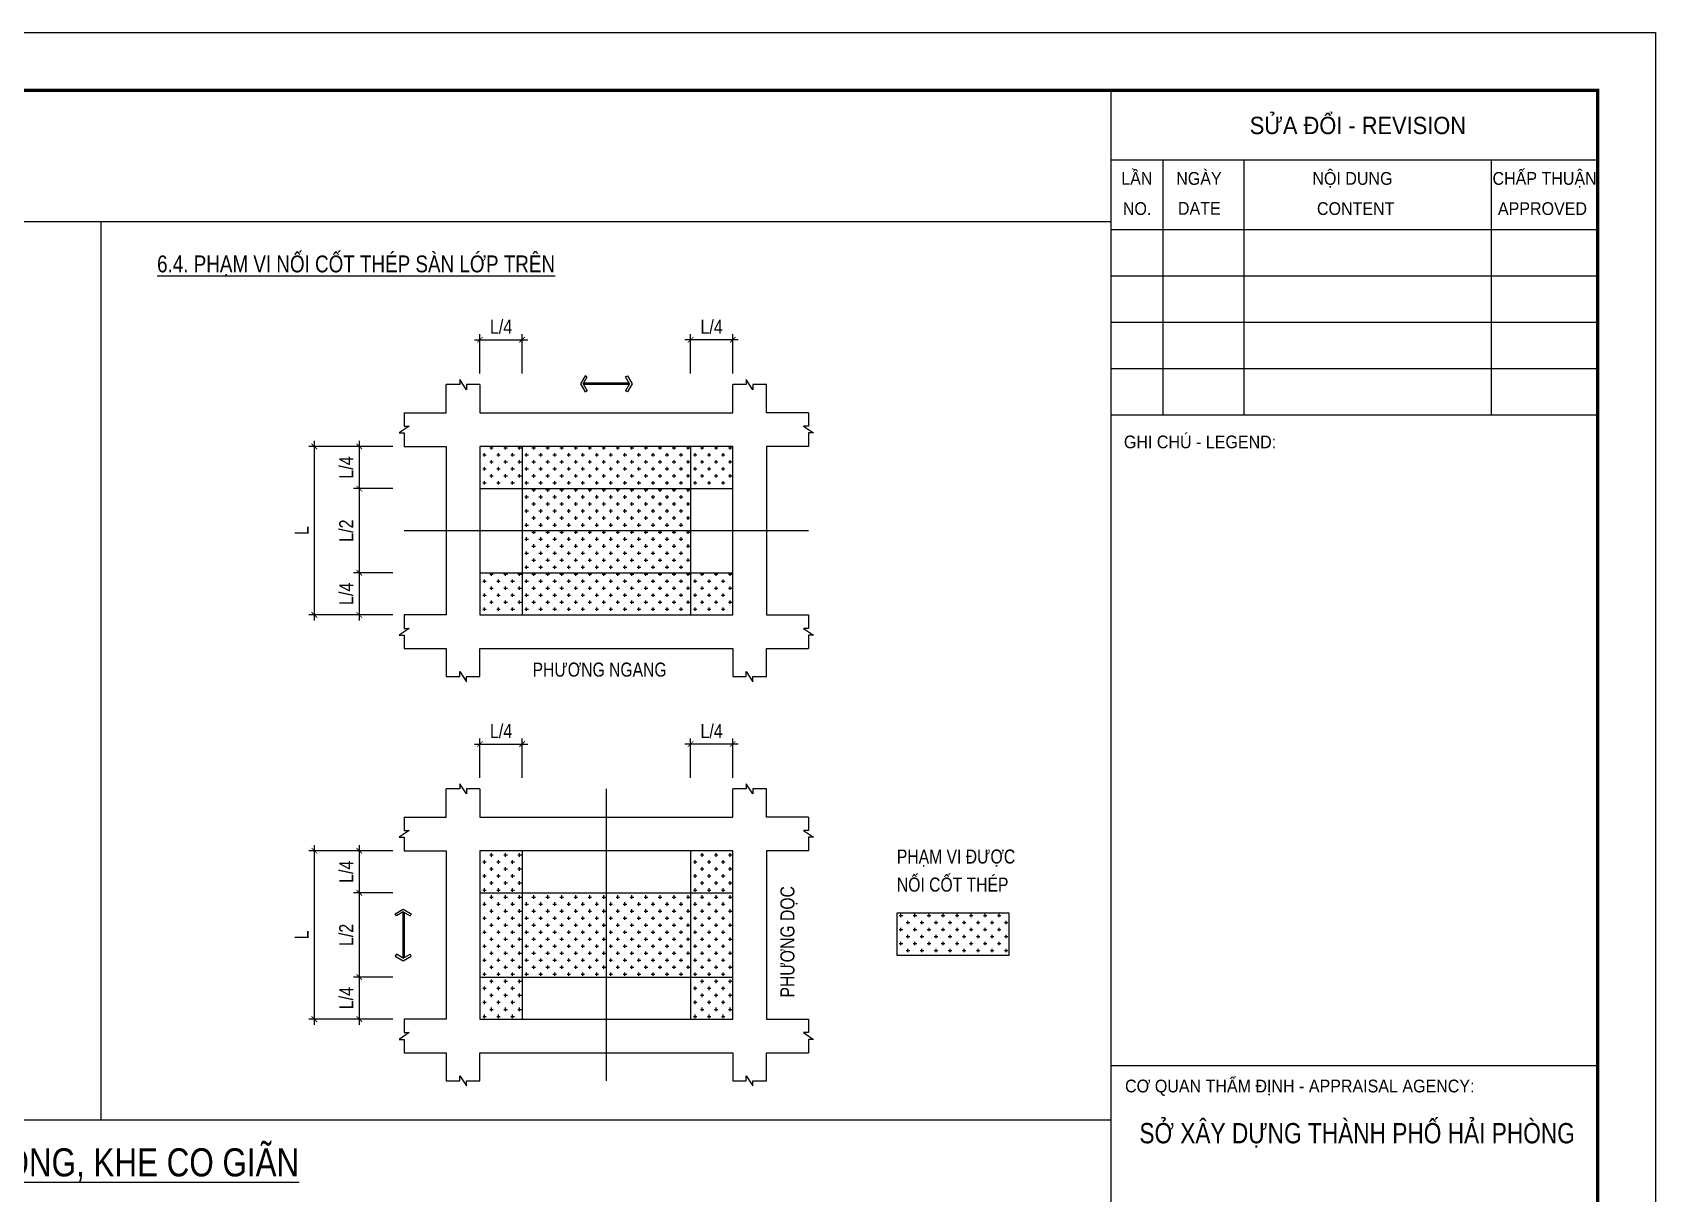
# Model space of a CAD drawing. Header units: millimetres. Extents: x -2327 to 84344, y -1171 to 60045.
# Drawn here: x 55440 to 84344, y 39368 to 60045 of the extents above; entities that cross this region are included whole.
import ezdxf
from ezdxf.enums import TextEntityAlignment as Align

# ---------------------------------------------------------------- set-up
doc = ezdxf.new("R2010")
doc.units = ezdxf.units.MM
doc.header["$LTSCALE"] = 100
doc.header["$MEASUREMENT"] = 0
doc.header["$PDMODE"] = 98
doc.layers.get('DEFPOINTS').update_dxf_attribs({"color": 1})
for name, color, linetype in [('ccu12-Dai', 6, 'Continuous'), ('ccu12-Hatch', 8, 'Continuous'), ('ccu12-Manh', 8, 'Continuous'), ('ccu12-Text', 31, 'Continuous'), ('ccu12-Thay', 7, 'Continuous'), ('ccu12-Thep', 4, 'Continuous')]:
    doc.layers.add(name, color=color, linetype=linetype)
doc.layers.add('Khung ten_A1$0$KT-Chu viet', color=255, linetype='Continuous', lineweight=20)
doc.layers.add('Khung ten_A1$0$KT-Net thay', color=7, linetype='Continuous', lineweight=15)
doc.styles.add('ccu12-Arial', font='arial.ttf', dxfattribs={"width": 0.8})
doc.styles.add('ccu12-Arial Narow', font='ARIALN.TTF')
doc.styles.add('Khung ten_A1$0$51KHUNG TEN$0$khung ten A1$1$Standard', font='', dxfattribs={"width": 0.9})
doc.styles.get('Khung ten_A1$0$51KHUNG TEN$0$khung ten A1$1$Standard').set_extended_font_data('.VnArialH')
doc.dimstyles.new('1-100', dxfattribs={"dimscale": 100, "dimtxt": 2.5, "dimasz": 1, "dimexe": 1, "dimexo": 2, "dimgap": 1, "dimtad": 1, "dimdec": 0, "dimdsep": 46, "dimtxsty": 'ccu12-Arial Narow', "dimblk": 'ARCHTICK', "dimcen": -1, "dimdle": 1, "dimclrd": 256, "dimclre": 256, "dimclrt": 3, "dimadec": 0, "dimazin": 2, "dimtfac": 0.1, "dimtdec": 0, "dimtmove": 0, "dimatfit": 1, "dimldrblk": 'ARCHTICK', "dimfxl": 1, "dimtvp": 0.833333, "dimtolj": 1, "dimtzin": 12, "dimarcsym": 0})
pattern_1 = [(0, (35959.66, 39273.16), (125, 125), [62.5, -187.5]), (90, (35990.91, 39241.91), (-125, 125), [62.5, -187.5])]

# ---------------------------------------------------------------- blocks, each defined once
blk = doc.blocks.new('Khung ten_A1', base_point=(-3406704, 253379))
for p, q in [((74690, 58400), (74690, 1001)), ((74690, 58400), (74690, 1001)), ((74690, 57199), (83100, 57199)), ((74690, 57199), (83100, 57199)), ((75591, 52793), (75591, 57199)), ((75591, 52793), (75591, 57199)), ((76993, 52793), (76993, 57199)), ((76993, 52793), (76993, 57199)), ((81264, 52793), (81264, 57199)), ((74690, 55997), (83100, 55997)), ((74690, 55997), (83100, 55997)), ((74690, 55196), (83100, 55196)), ((74690, 55196), (83100, 55196)), ((74690, 54395), (83100, 54395)), ((74690, 54395), (83100, 54395)), ((74690, 53594), (83100, 53594)), ((74690, 53594), (83100, 53594)), ((74690, 52793), (83100, 52793)), ((74690, 52793), (83100, 52793)), ((74690, 41546), (83100, 41546))]:
    blk.add_line(p, q)
at = {"layer": 'DEFPOINTS'}
blk.add_lwpolyline([(0, 59400), (84100, 59400), (84100, 0), (0, 0)], close=True, dxfattribs=at)
at = {"layer": 'Khung ten_A1$0$KT-Net thay', "const_width": 60}
blk.add_lwpolyline([(2700, 1000), (83100, 1000), (83100, 58400), (2700, 58400)], close=True, dxfattribs=at)
at = {"color": 2, "style": 'Khung ten_A1$0$51KHUNG TEN$0$khung ten A1$1$Standard', "width": 0.9}
blk.add_text('c¬ quan thÈm ®Þnh - appraisal agency:', height=220.26, dxfattribs=at).set_placement((74934, 41084))
at = {"layer": 'Khung ten_A1$0$KT-Chu viet', "color": 2, "style": 'Khung ten_A1$0$51KHUNG TEN$0$khung ten A1$1$Standard', "width": 0.9}
for s, height, p in [('söa ®æi - revision', 300, (77088, 57643)), ('LÇn', 220.3, (74868, 56767)), ('ngµy', 220.3, (75818, 56767)), ('Néi dung', 220.3, (78171, 56767)), ('chÊp thuËn', 220.3, (81283, 56767)), ('Ghi chó - legend:', 220.26, (74914, 52214))]:
    blk.add_text(s, height=height, dxfattribs=at).set_placement(p)
at = {"layer": 'Khung ten_A1$0$KT-Chu viet', "color": 4, "style": 'Khung ten_A1$0$51KHUNG TEN$0$khung ten A1$1$Standard', "width": 0.9}
for s, p in [('no.', (74896, 56246)), ('date', (75847, 56250)), (' content', (78173, 56246)), ('approved', (81377, 56246))]:
    blk.add_text(s, height=220.3, dxfattribs=at).set_placement(p)
at = {"layer": 'Khung ten_A1$0$KT-Chu viet', "style": 'Khung ten_A1$0$51KHUNG TEN$0$khung ten A1$1$Standard', "width": 0.8}
blk.add_text('së x©y dùng thµnh phè h¶i phßng', height=350.42, dxfattribs=at).set_placement((78944, 40204), align=Align.CENTER)
blk = doc.blocks.new('_ARCHTICK')
at = {"color": 0, "linetype": 'ByBlock', "const_width": 0.15}
blk.add_lwpolyline([(-0.5, -0.5), (0.5, 0.5)], dxfattribs=at)
blk = doc.blocks.new('*D89')
at = {"layer": 'ccu12-Manh', "lineweight": -2, "transparency": 16777216}
for p, q in [((61860, 52673), (61160, 52673)), ((61260, 52773), (61260, 51823)), ((61860, 51923), (61160, 51923))]:
    blk.add_line(p, q, dxfattribs=at)
at = {"layer": 'DEFPOINTS', "color": 0, "transparency": 16777216}
for p in [(62060, 52673), (61260, 51923), (62060, 51923)]:
    blk.add_point(p, dxfattribs=at)
at = {"layer": 'ccu12-Manh', "lineweight": -2, "transparency": 16777216, "xscale": 100, "yscale": 100, "zscale": 100}
for p, rotation in [((61260, 52673), 90), ((61260, 51923), 270)]:
    blk.add_blockref('_ARCHTICK', p, dxfattribs=dict(at, rotation=rotation))
at = {"layer": 'ccu12-Manh', "color": 3, "transparency": 16777216, "insert": (61030, 52298), "char_height": 250, "attachment_point": 5, "rotation": 90, "style": 'ccu12-Arial Narow'}
blk.add_mtext('\\A1;L/4', dxfattribs=at)
blk = doc.blocks.new('*D90')
at = {"layer": 'ccu12-Manh', "lineweight": -2, "transparency": 16777216}
for p, q in [((61860, 51923), (61160, 51923)), ((61260, 52023), (61260, 50323)), ((61860, 50423), (61160, 50423))]:
    blk.add_line(p, q, dxfattribs=at)
at = {"layer": 'DEFPOINTS', "color": 0, "transparency": 16777216}
for p in [(62060, 51923), (61260, 50423), (62060, 50423)]:
    blk.add_point(p, dxfattribs=at)
at = {"layer": 'ccu12-Manh', "lineweight": -2, "transparency": 16777216, "xscale": 100, "yscale": 100, "zscale": 100}
for p, rotation in [((61260, 51923), 90), ((61260, 50423), 270)]:
    blk.add_blockref('_ARCHTICK', p, dxfattribs=dict(at, rotation=rotation))
at = {"layer": 'ccu12-Manh', "color": 3, "transparency": 16777216, "insert": (61030, 51173), "char_height": 250, "attachment_point": 5, "rotation": 90, "style": 'ccu12-Arial Narow'}
blk.add_mtext('\\A1;L/2', dxfattribs=at)
blk = doc.blocks.new('*D91')
at = {"layer": 'ccu12-Manh', "lineweight": -2, "transparency": 16777216}
for p, q in [((61860, 50423), (61160, 50423)), ((61260, 50523), (61260, 49573)), ((61860, 49673), (61160, 49673))]:
    blk.add_line(p, q, dxfattribs=at)
at = {"layer": 'DEFPOINTS', "color": 0, "transparency": 16777216}
for p in [(62060, 50423), (61260, 49673), (62060, 49673)]:
    blk.add_point(p, dxfattribs=at)
at = {"layer": 'ccu12-Manh', "lineweight": -2, "transparency": 16777216, "xscale": 100, "yscale": 100, "zscale": 100}
for p, rotation in [((61260, 50423), 90), ((61260, 49673), 270)]:
    blk.add_blockref('_ARCHTICK', p, dxfattribs=dict(at, rotation=rotation))
at = {"layer": 'ccu12-Manh', "color": 3, "transparency": 16777216, "insert": (61030, 50048), "char_height": 250, "attachment_point": 5, "rotation": 90, "style": 'ccu12-Arial Narow'}
blk.add_mtext('\\A1;L/4', dxfattribs=at)
blk = doc.blocks.new('*D92')
at = {"layer": 'ccu12-Manh', "lineweight": -2, "transparency": 16777216}
for p, q in [((61860, 52673), (60360, 52673)), ((60460, 52773), (60460, 49573)), ((61860, 49673), (60360, 49673))]:
    blk.add_line(p, q, dxfattribs=at)
at = {"layer": 'DEFPOINTS', "color": 0, "transparency": 16777216}
for p in [(62060, 52673), (60460, 49673), (62060, 49673)]:
    blk.add_point(p, dxfattribs=at)
at = {"layer": 'ccu12-Manh', "lineweight": -2, "transparency": 16777216, "xscale": 100, "yscale": 100, "zscale": 100}
for p, rotation in [((60460, 52673), 90), ((60460, 49673), 270)]:
    blk.add_blockref('_ARCHTICK', p, dxfattribs=dict(at, rotation=rotation))
at = {"layer": 'ccu12-Manh', "color": 3, "transparency": 16777216, "insert": (60235, 51173), "char_height": 250, "attachment_point": 5, "rotation": 90, "style": 'ccu12-Arial Narow'}
blk.add_mtext('\\A1;L', dxfattribs=at)
blk = doc.blocks.new('*D93')
at = {"layer": 'ccu12-Manh', "lineweight": -2, "transparency": 16777216}
for p, q in [((63410, 53973), (63410, 54673)), ((64160, 53973), (64160, 54673)), ((63310, 54573), (64260, 54573))]:
    blk.add_line(p, q, dxfattribs=at)
at = {"layer": 'DEFPOINTS', "color": 0, "transparency": 16777216}
for p in [(64160, 54573), (63410, 53773), (64160, 53773)]:
    blk.add_point(p, dxfattribs=at)
at = {"layer": 'ccu12-Manh', "lineweight": -2, "transparency": 16777216, "xscale": 100, "yscale": 100, "zscale": 100, "rotation": 180}
blk.add_blockref('_ARCHTICK', (63410, 54573), dxfattribs=at)
at = {"layer": 'ccu12-Manh', "lineweight": -2, "transparency": 16777216, "xscale": 100, "yscale": 100, "zscale": 100}
blk.add_blockref('_ARCHTICK', (64160, 54573), dxfattribs=at)
at = {"layer": 'ccu12-Manh', "color": 3, "transparency": 16777216, "insert": (63785, 54802), "char_height": 250, "attachment_point": 5, "style": 'ccu12-Arial Narow'}
blk.add_mtext('\\A1;L/4', dxfattribs=at)
blk = doc.blocks.new('*D94')
at = {"layer": 'ccu12-Manh', "lineweight": -2, "transparency": 16777216}
for p, q in [((67160, 53973), (67160, 54673)), ((67910, 53973), (67910, 54673)), ((68010, 54573), (67060, 54573))]:
    blk.add_line(p, q, dxfattribs=at)
at = {"layer": 'DEFPOINTS', "color": 0, "transparency": 16777216}
for p in [(67160, 54573), (67160, 53773), (67910, 53773)]:
    blk.add_point(p, dxfattribs=at)
at = {"layer": 'ccu12-Manh', "lineweight": -2, "transparency": 16777216, "xscale": 100, "yscale": 100, "zscale": 100, "rotation": 180}
blk.add_blockref('_ARCHTICK', (67160, 54573), dxfattribs=at)
at = {"layer": 'ccu12-Manh', "lineweight": -2, "transparency": 16777216, "xscale": 100, "yscale": 100, "zscale": 100}
blk.add_blockref('_ARCHTICK', (67910, 54573), dxfattribs=at)
at = {"layer": 'ccu12-Manh', "color": 3, "transparency": 16777216, "insert": (67535, 54802), "char_height": 250, "attachment_point": 5, "style": 'ccu12-Arial Narow'}
blk.add_mtext('\\A1;L/4', dxfattribs=at)
blk = doc.blocks.new('ARROW1')
for q in [(0.41, 0.43), (0.41, -0.43)]:
    blk.add_line((0.16, 0), q)
blk.add_lwpolyline([(0.41, -0.43), (0.29, -0.5), (0, 0), (0.29, 0.5), (0.41, 0.43)])
blk = doc.blocks.new('*D95')
at = {"layer": 'ccu12-Manh', "lineweight": -2, "transparency": 16777216}
for p, q in [((61860, 45473), (61160, 45473)), ((61260, 45573), (61260, 44623)), ((61860, 44723), (61160, 44723))]:
    blk.add_line(p, q, dxfattribs=at)
at = {"layer": 'DEFPOINTS', "color": 0, "transparency": 16777216}
for p in [(62060, 45473), (61260, 44723), (62060, 44723)]:
    blk.add_point(p, dxfattribs=at)
at = {"layer": 'ccu12-Manh', "lineweight": -2, "transparency": 16777216, "xscale": 100, "yscale": 100, "zscale": 100}
for p, rotation in [((61260, 45473), 90), ((61260, 44723), 270)]:
    blk.add_blockref('_ARCHTICK', p, dxfattribs=dict(at, rotation=rotation))
at = {"layer": 'ccu12-Manh', "color": 3, "transparency": 16777216, "insert": (61030, 45098), "char_height": 250, "attachment_point": 5, "rotation": 90, "style": 'ccu12-Arial Narow'}
blk.add_mtext('\\A1;L/4', dxfattribs=at)
blk = doc.blocks.new('*D96')
at = {"layer": 'ccu12-Manh', "lineweight": -2, "transparency": 16777216}
for p, q in [((61260, 44823), (61260, 43123)), ((61860, 44723), (61160, 44723)), ((61860, 43223), (61160, 43223))]:
    blk.add_line(p, q, dxfattribs=at)
at = {"layer": 'DEFPOINTS', "color": 0, "transparency": 16777216}
for p in [(62060, 44723), (61260, 43223), (62060, 43223)]:
    blk.add_point(p, dxfattribs=at)
at = {"layer": 'ccu12-Manh', "lineweight": -2, "transparency": 16777216, "xscale": 100, "yscale": 100, "zscale": 100}
for p, rotation in [((61260, 44723), 90), ((61260, 43223), 270)]:
    blk.add_blockref('_ARCHTICK', p, dxfattribs=dict(at, rotation=rotation))
at = {"layer": 'ccu12-Manh', "color": 3, "transparency": 16777216, "insert": (61030, 43973), "char_height": 250, "attachment_point": 5, "rotation": 90, "style": 'ccu12-Arial Narow'}
blk.add_mtext('\\A1;L/2', dxfattribs=at)
blk = doc.blocks.new('*D97')
at = {"layer": 'ccu12-Manh', "lineweight": -2, "transparency": 16777216}
for p, q in [((61860, 43223), (61160, 43223)), ((61260, 43323), (61260, 42373)), ((61860, 42473), (61160, 42473))]:
    blk.add_line(p, q, dxfattribs=at)
at = {"layer": 'DEFPOINTS', "color": 0, "transparency": 16777216}
for p in [(62060, 43223), (61260, 42473), (62060, 42473)]:
    blk.add_point(p, dxfattribs=at)
at = {"layer": 'ccu12-Manh', "lineweight": -2, "transparency": 16777216, "xscale": 100, "yscale": 100, "zscale": 100}
for p, rotation in [((61260, 43223), 90), ((61260, 42473), 270)]:
    blk.add_blockref('_ARCHTICK', p, dxfattribs=dict(at, rotation=rotation))
at = {"layer": 'ccu12-Manh', "color": 3, "transparency": 16777216, "insert": (61030, 42848), "char_height": 250, "attachment_point": 5, "rotation": 90, "style": 'ccu12-Arial Narow'}
blk.add_mtext('\\A1;L/4', dxfattribs=at)
blk = doc.blocks.new('*D98')
at = {"layer": 'ccu12-Manh', "lineweight": -2, "transparency": 16777216}
for p, q in [((61860, 45473), (60360, 45473)), ((60460, 45573), (60460, 42373)), ((61860, 42473), (60360, 42473))]:
    blk.add_line(p, q, dxfattribs=at)
at = {"layer": 'DEFPOINTS', "color": 0, "transparency": 16777216}
for p in [(62060, 45473), (60460, 42473), (62060, 42473)]:
    blk.add_point(p, dxfattribs=at)
at = {"layer": 'ccu12-Manh', "lineweight": -2, "transparency": 16777216, "xscale": 100, "yscale": 100, "zscale": 100}
for p, rotation in [((60460, 45473), 90), ((60460, 42473), 270)]:
    blk.add_blockref('_ARCHTICK', p, dxfattribs=dict(at, rotation=rotation))
at = {"layer": 'ccu12-Manh', "color": 3, "transparency": 16777216, "insert": (60235, 43973), "char_height": 250, "attachment_point": 5, "rotation": 90, "style": 'ccu12-Arial Narow'}
blk.add_mtext('\\A1;L', dxfattribs=at)
blk = doc.blocks.new('*D99')
at = {"layer": 'ccu12-Manh', "lineweight": -2, "transparency": 16777216}
for p, q in [((63410, 46773), (63410, 47473)), ((64160, 46773), (64160, 47473)), ((63310, 47373), (64260, 47373))]:
    blk.add_line(p, q, dxfattribs=at)
at = {"layer": 'DEFPOINTS', "color": 0, "transparency": 16777216}
for p in [(64160, 47373), (63410, 46573), (64160, 46573)]:
    blk.add_point(p, dxfattribs=at)
at = {"layer": 'ccu12-Manh', "lineweight": -2, "transparency": 16777216, "xscale": 100, "yscale": 100, "zscale": 100, "rotation": 180}
blk.add_blockref('_ARCHTICK', (63410, 47373), dxfattribs=at)
at = {"layer": 'ccu12-Manh', "lineweight": -2, "transparency": 16777216, "xscale": 100, "yscale": 100, "zscale": 100}
blk.add_blockref('_ARCHTICK', (64160, 47373), dxfattribs=at)
at = {"layer": 'ccu12-Manh', "color": 3, "transparency": 16777216, "insert": (63785, 47602), "char_height": 250, "attachment_point": 5, "style": 'ccu12-Arial Narow'}
blk.add_mtext('\\A1;L/4', dxfattribs=at)
blk = doc.blocks.new('*D100')
at = {"layer": 'ccu12-Manh', "lineweight": -2, "transparency": 16777216}
for p, q in [((67160, 46773), (67160, 47473)), ((67910, 46773), (67910, 47473)), ((68010, 47373), (67060, 47373))]:
    blk.add_line(p, q, dxfattribs=at)
at = {"layer": 'DEFPOINTS', "color": 0, "transparency": 16777216}
for p in [(67160, 47373), (67160, 46573), (67910, 46573)]:
    blk.add_point(p, dxfattribs=at)
at = {"layer": 'ccu12-Manh', "lineweight": -2, "transparency": 16777216, "xscale": 100, "yscale": 100, "zscale": 100, "rotation": 180}
blk.add_blockref('_ARCHTICK', (67160, 47373), dxfattribs=at)
at = {"layer": 'ccu12-Manh', "lineweight": -2, "transparency": 16777216, "xscale": 100, "yscale": 100, "zscale": 100}
blk.add_blockref('_ARCHTICK', (67910, 47373), dxfattribs=at)
at = {"layer": 'ccu12-Manh', "color": 3, "transparency": 16777216, "insert": (67535, 47602), "char_height": 250, "attachment_point": 5, "style": 'ccu12-Arial Narow'}
blk.add_mtext('\\A1;L/4', dxfattribs=at)
blk = doc.blocks.new('Overlap_Slab_X')
at = {"layer": 'ccu12-Manh'}
for points in [[(27450, 21500), (27210, 21500), (27210, 21410), (27090, 21590), (27090, 21500), (26850, 21500)], [(32550, 21500), (32310, 21500), (32310, 21410), (32190, 21590), (32190, 21500), (31950, 21500)], [(26100, 21000), (26100, 20760), (26190, 20760), (26010, 20640), (26100, 20640), (26100, 20400)], [(33300, 21000), (33300, 20760), (33210, 20760), (33390, 20640), (33300, 20640), (33300, 20400)], [(26100, 17400), (26100, 17160), (26190, 17160), (26010, 17040), (26100, 17040), (26100, 16800)], [(33300, 17400), (33300, 17160), (33210, 17160), (33390, 17040), (33300, 17040), (33300, 16800)], [(26850, 16300), (27090, 16300), (27090, 16390), (27210, 16210), (27210, 16300), (27450, 16300)], [(31950, 16300), (32190, 16300), (32190, 16390), (32310, 16210), (32310, 16300), (32550, 16300)]]:
    blk.add_lwpolyline(points, dxfattribs=at)
at = {"layer": 'ccu12-Thay'}
for points in [[(26100, 21000), (26850, 21000), (26850, 21500)], [(27450, 21500), (27450, 21000), (31950, 21000), (31950, 21500)], [(33300, 21000), (32550, 21000), (32550, 21500)], [(26100, 20400), (26850, 20400), (26850, 17400), (26100, 17400)], [(33300, 20400), (32550, 20400), (32550, 17400), (33300, 17400)], [(26100, 16800), (26850, 16800), (26850, 16300)], [(27450, 16300), (27450, 16800), (31950, 16800), (31950, 16300)], [(32550, 16300), (32550, 16800), (33300, 16800)]]:
    blk.add_lwpolyline(points, dxfattribs=at)
blk.add_lwpolyline([(27450, 17400), (31950, 17400), (31950, 20400), (27450, 20400)], close=True, dxfattribs=at)

msp = doc.modelspace()

# ---------------------------------------------------------------- hatches: boundary and pattern name
at = {"layer": 'ccu12-Hatch'}
h = msp.add_hatch(dxfattribs=at)
h.set_pattern_fill('CROSS', color=256, scale=500)
h.set_pattern_definition(pattern_1)
h.paths.add_polyline_path([(67159.7, 52673.2), (64159.7, 52673.2), (64159.7, 51923.2), (67159.7, 51923.2)])
h.paths.add_polyline_path([(64159.7, 52673.2), (63409.7, 52673.2), (63409.7, 51923.2), (64159.7, 51923.2)])
h.paths.add_polyline_path([(67909.7, 52673.2), (67159.7, 52673.2), (67159.7, 51923.2), (67909.7, 51923.2)])
h.paths.add_polyline_path([(67909.7, 50423.2), (67159.7, 50423.2), (67159.7, 49673.2), (67909.7, 49673.2)])
h.paths.add_polyline_path([(67159.7, 50423.2), (64159.7, 50423.2), (64159.7, 49673.2), (67159.7, 49673.2)])
h.paths.add_polyline_path([(64159.7, 50423.2), (63409.7, 50423.2), (63409.7, 49673.2), (64159.7, 49673.2)])
h.paths.add_polyline_path([(67159.7, 51923.2), (64159.7, 51923.2), (64159.7, 50423.2), (67159.7, 50423.2)])
h = msp.add_hatch(dxfattribs=at)
h.set_pattern_fill('CROSS', color=256, scale=500)
h.set_pattern_definition(pattern_1)
h.paths.add_polyline_path([(67909.7, 45473.2), (67159.7, 45473.2), (67159.7, 44723.2), (67909.7, 44723.2)])
h.paths.add_polyline_path([(67909.7, 44723.2), (67159.7, 44723.2), (67159.7, 43223.2), (67909.7, 43223.2)])
h.paths.add_polyline_path([(67909.7, 43223.2), (67159.7, 43223.2), (67159.7, 42473.2), (67909.7, 42473.2)])
h.paths.add_polyline_path([(67159.7, 44723.2), (64159.7, 44723.2), (64159.7, 43223.2), (67159.7, 43223.2)])
h.paths.add_polyline_path([(64159.7, 45473.2), (63409.7, 45473.2), (63409.7, 44723.2), (64159.7, 44723.2)])
h.paths.add_polyline_path([(64159.7, 44723.2), (63409.7, 44723.2), (63409.7, 43223.2), (64159.7, 43223.2)])
h.paths.add_polyline_path([(64159.7, 43223.2), (63409.7, 43223.2), (63409.7, 42473.2), (64159.7, 42473.2)])
h = msp.add_hatch(dxfattribs=at)
h.set_pattern_fill('CROSS', color=256, scale=500)
h.set_pattern_definition([(0, (36249.89, 35944.66), (125, 125), [62.5, -187.5]), (90, (36281.14, 35913.41), (-125, 125), [62.5, -187.5])])
h.paths.add_polyline_path([(72833.9, 43613.2), (72833.9, 44363.2), (70833.9, 44363.2), (70833.9, 43613.2)])

# ---------------------------------------------------------------- linework, layer by layer
at = {"ltscale": 6}
for points in [[(66065.2, 53799.6), (65254.1, 53799.6)], [(66063.1, 53773.2), (65256.2, 53773.2)], [(62033.2, 44378.7), (62033.2, 43567.6)], [(62059.7, 44376.6), (62059.7, 43569.7)]]:
    msp.add_lwpolyline(points, dxfattribs=at)
at = {"layer": 'ccu12-Dai'}
msp.add_lwpolyline([(70833.9, 43613.2), (72833.9, 43613.2), (72833.9, 44363.2), (70833.9, 44363.2)], close=True, dxfattribs=at)
at = {"layer": 'ccu12-Manh'}
for p, q in [((64159.7, 52673.2), (64159.7, 49673.2)), ((67159.7, 52673.2), (67159.7, 49673.2)), ((63409.7, 51923.2), (67909.7, 51923.2)), ((63409.7, 50423.2), (67909.7, 50423.2)), ((64159.7, 45473.2), (64159.7, 42473.2)), ((67159.7, 45473.2), (67159.7, 42473.2)), ((63409.7, 44723.2), (67909.7, 44723.2)), ((63409.7, 43223.2), (67909.7, 43223.2))]:
    msp.add_line(p, q, dxfattribs=at)
at = {"layer": 'ccu12-Thay', "ltscale": 10}
for p, q in [((74646.5, 56673.2), (455.3, 56673.2)), ((56659.7, 56673.2), (56659.7, 40673.2)), ((74646.5, 40673.2), (38659.7, 40673.2))]:
    msp.add_line(p, q, dxfattribs=at)
at = {"layer": 'ccu12-Thep', "ltscale": 5}
for p, q in [((62059.7, 51173.2), (69259.7, 51173.2)), ((65659.7, 46573.2), (65659.7, 41373.2))]:
    msp.add_line(p, q, dxfattribs=at)

# ---------------------------------------------------------------- block references
at = {"yscale": 285.4993502187426}
for p, xscale, zscale, rotation in [((65200.6, 53788.2), -285.4993502187426, 285.499350218358, 180), ((66118.7, 53788.2), 285.4993502187426, 285.4993502187426, 180), ((62044.6, 44432.2), 285.4993502187426, 285.4993502187426, 270), ((62044.6, 43514.1), -285.4993502187426, 285.499350218358, 270)]:
    msp.add_blockref('ARROW1', p, dxfattribs=dict(at, xscale=xscale, zscale=zscale, rotation=rotation))
at = {"layer": 'ccu12-Manh'}
for p in [(35959.7, 32273.2), (35959.7, 25073.2)]:
    msp.add_blockref('Overlap_Slab_X', p, dxfattribs=at)
at = {"layer": 'ccu12-Thay', "ltscale": 5, "xscale": 1.030575244849941, "yscale": 1.030575244849941, "zscale": 1.030575244849941}
msp.add_blockref('Khung ten_A1', (-3513192.2, 259955.2), dxfattribs=at)

# ---------------------------------------------------------------- texts
at = {"layer": 'ccu12-Text', "style": 'ccu12-Arial', "width": 0.8}
for s, height, p in [('%%U6.4. PHẠM VI NỐI CỐT THÉP SÀN LỚP TRÊN', 300, (57659.7, 55773.2)), ('PHƯƠNG NGANG', 250, (64346.2, 48573.2)), ('PHẠM VI ĐƯỢC', 250, (70833.9, 45244.7)), ('NỐI CỐT THÉP', 250, (70833.9, 44744.7)), ('%%U7. CHI TIẾT CẤU TẠO CHỐNG THẤM MẠCH NGỪNG THI CÔNG, KHE CO GIÃN', 500, (39659.7, 39673.2))]:
    msp.add_text(s, height=height, dxfattribs=at).set_placement(p)
msp.add_text('PHƯƠNG DỌC', height=250, rotation=90, dxfattribs=at).set_placement((69009.7, 42858.7))

# ---------------------------------------------------------------- dimensions: what is measured, and where the dimension line sits
at = {"layer": 'ccu12-Manh'}
for base, p1, p2, picture, middle in [((64159.7, 54573.2), (63409.7, 53773.2), (64159.7, 53773.2), '*D93', (63784.7, 54802.3)), ((64159.7, 47373.2), (63409.7, 46573.2), (64159.7, 46573.2), '*D99', (63784.7, 47602.3))]:
    dim = msp.add_linear_dim(base=base, p1=p1, p2=p2, text='L/4', dimstyle='1-100', dxfattribs=at)
    dim.commit()
    dim.dimension.update_dxf_attribs({"geometry": picture, "text_midpoint": middle})
for base, p1, p2, angle, text, picture, middle in [((67159.7, 54573.2), (67909.7, 53773.2), (67159.7, 53773.2), 180, 'L/4', '*D94', (67534.7, 54802.3)), ((60459.7, 49673.2), (62059.7, 52673.2), (62059.7, 49673.2), 90, 'L', '*D92', (60234.7, 51173.2)), ((61259.7, 51923.2), (62059.7, 52673.2), (62059.7, 51923.2), 90, 'L/4', '*D89', (61030.5, 52298.2)), ((61259.7, 50423.2), (62059.7, 51923.2), (62059.7, 50423.2), 90, 'L/2', '*D90', (61030.5, 51173.2)), ((61259.7, 49673.2), (62059.7, 50423.2), (62059.7, 49673.2), 90, 'L/4', '*D91', (61030.5, 50048.2)), ((67159.7, 47373.2), (67909.7, 46573.2), (67159.7, 46573.2), 180, 'L/4', '*D100', (67534.7, 47602.3)), ((60459.7, 42473.2), (62059.7, 45473.2), (62059.7, 42473.2), 90, 'L', '*D98', (60234.7, 43973.2)), ((61259.7, 44723.2), (62059.7, 45473.2), (62059.7, 44723.2), 90, 'L/4', '*D95', (61030.5, 45098.2)), ((61259.7, 43223.2), (62059.7, 44723.2), (62059.7, 43223.2), 90, 'L/2', '*D96', (61030.5, 43973.2)), ((61259.7, 42473.2), (62059.7, 43223.2), (62059.7, 42473.2), 90, 'L/4', '*D97', (61030.5, 42848.2))]:
    dim = msp.add_linear_dim(base=base, p1=p1, p2=p2, angle=angle, text=text, dimstyle='1-100', dxfattribs=at)
    dim.commit()
    dim.dimension.update_dxf_attribs({"geometry": picture, "text_midpoint": middle})

doc.saveas('drawing.dxf')
